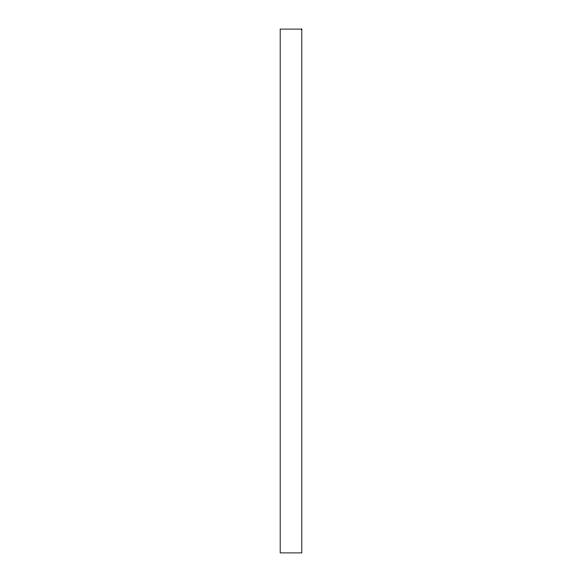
<?xml version="1.0" encoding="UTF-8"?>
<svg xmlns="http://www.w3.org/2000/svg" width="582" height="582" viewBox="0 0 582 582"><rect width="100%" height="100%" fill="white"/><g stroke="black" fill="none" stroke-linecap="round" stroke-linejoin="round"><path stroke-width="0.87" d="M301.818 29.1L280.182 29.1L280.182 552.9L301.818 552.9L301.818 29.1"/></g></svg>
